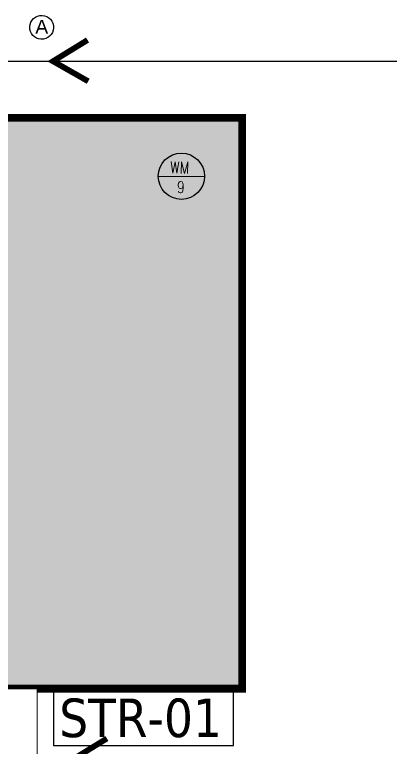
# Model space of a CAD drawing. Header units: millimetres. Extents: x 1706 to 534926, y -578380 to 27192.
# Drawn here: x 296742 to 301611, y -565718 to -556218 of the extents above; entities that cross this region are included whole.
import ezdxf

# ---------------------------------------------------------------- set-up
doc = ezdxf.new("R2010")
doc.units = ezdxf.units.MM
doc.linetypes.add('HIDDEN', pattern=[0.375, 0.25, -0.125])
doc.layers.get('0').update_dxf_attribs({"color": 251})
for name, color, linetype in [('FF-FAS-EQUIPMENTS', 5, 'Continuous'), ('FIRE DISTANCE', 1, 'HIDDEN'), ('FIRE TEXT', 7, 'Continuous'), ('I-ANNO-HTCH', 251, 'Continuous'), ('PHE-MULTI SENSOR DETECTOR (ABOVE', 3, 'Continuous'), ('TRAVEL DISTANCE', 1, 'Continuous')]:
    doc.layers.add(name, color=color, linetype=linetype)
doc.layers.add('McD-Fire', color=1, linetype='Continuous', lineweight=13)
doc.layers.add('McD-Travel-Distance', color=192, linetype='Continuous', lineweight=13)
doc.styles.add('Arial', font='arial.ttf', dxfattribs={"height": 300})
doc.styles.add('ROMAN', font='romans.shx', dxfattribs={"width": 0.8})
doc.styles.add('SWBI', font='tahoma.ttf')
doc.styles.add('Swis721 Cn BT', font='swissc.ttf', dxfattribs={"height": 395.68567})

# ---------------------------------------------------------------- blocks, each defined once
blk = doc.blocks.new('Above false ceiling')
at = {"extrusion": (0.007291, -0.048425, 0.9988)}
blk.add_circle((0, 1, 0), 193, dxfattribs=at)
at = {"style": 'Arial'}
blk.add_text('A', height=222, rotation=0.0001, dxfattribs=at).set_placement((-101, -100, 0))
blk = doc.blocks.new('water mist-9ltr')
at = {"color": 72, "ltscale": 2}
blk.add_lwpolyline([(-300, 0), (300, 0)], dxfattribs=at)
blk.add_circle((0, 0), 300, dxfattribs=at)
at = {"color": 160, "ltscale": 2, "style": 'ROMAN', "width": 0.8}
for s, p in [('WM', (-145.8, 38.3)), ('9', (-56, -216.6))]:
    blk.add_text(s, height=150, dxfattribs=at).set_placement(p)
blk = doc.blocks.new('A$C2d0f243c')
at = {"layer": 'TRAVEL DISTANCE', "color": 7, "ltscale": 30, "const_width": 75}
blk.add_lwpolyline([(-446.8, 277.3), (0, 0), (-457.5, -257.9)], dxfattribs=at)

msp = doc.modelspace()

# ---------------------------------------------------------------- hatches: boundary and pattern name
at = {"layer": 'I-ANNO-HTCH', "true_color": 0x4554a5, "transparency": 33554523}
h = msp.add_hatch(color=175, dxfattribs=at)
h.dxf.hatch_style = 1
h.paths.add_polyline_path([(299691.324, -564957.017), (292291.324, -564957.017), (292291.324, -559907.017), (291095.297, -559907.017), (291091.324, -557557.017), (299691.324, -557557.017)])

# ---------------------------------------------------------------- linework, layer by layer
at = {"layer": 'FIRE DISTANCE', "linetype": 'Continuous', "ltscale": 100}
msp.add_lwpolyline([(292291.324, -559907.015, 100, 100, 0), (292292.855, -564957.017, 100, 100, 0), (299691.324, -564957.017, 100, 100, 0), (299691.324, -557557.017, 100, 100, 0), (292292.855, -557557.017, 0, 0, 0)], format="xyseb", dxfattribs=at)
at = {"layer": 'FIRE TEXT', "color": 7, "ltscale": 30}
msp.add_lwpolyline([(297246.086, -564974.745), (297246.086, -565695.228), (299576.711, -565695.228), (299576.711, -564974.745)], close=True, dxfattribs=at)
at = {"layer": 'McD-Travel-Distance', "const_width": 15}
msp.add_lwpolyline([(307048.962, -564241.046), (303168.206, -556821.903), (291309.357, -556821.903, 0.40931044), (290809.428, -557313.519), (290799.762, -557889.839, 0.41913375), (291299.692, -558398.223), (292057.843, -558398.223)], format="xyb", dxfattribs=at)

# ---------------------------------------------------------------- block references
at = {"layer": 'FF-FAS-EQUIPMENTS', "color": 3, "extrusion": (0.001975, -1.76967e-05, 0.999998), "rotation": 359.4074374937971}
msp.add_blockref('water mist-9ltr', (298901.954, -558313.429, 600.267), dxfattribs=at)
at = {"layer": 'McD-Travel-Distance', "ltscale": 100, "xscale": -1, "rotation": 359.762637984897}
for p in [(297238.782, -556821.903), (297489.777, -565878.391)]:
    msp.add_blockref('A$C2d0f243c', p, dxfattribs=at)
at = {"layer": 'PHE-MULTI SENSOR DETECTOR (ABOVE', "xscale": 0.8, "yscale": 0.8, "zscale": 0.8}
msp.add_blockref('Above false ceiling', (297091.324, -556382.991), dxfattribs=at)

# ---------------------------------------------------------------- texts
at = {"layer": 'FIRE TEXT', "color": 7, "style": 'SWBI'}
msp.add_text('STR-01', height=500, dxfattribs=at).set_placement((297320.23, -565584.818))

# ---------------------------------------------------------------- next in the draw order: texts
at = {"layer": 'McD-Fire', "color": 7, "insert": (293257.743, -565149.531), "char_height": 400, "width": 3576.376, "attachment_point": 1, "line_spacing_factor": 1.5, "style": 'Swis721 Cn BT', "bg_fill": 18, "box_fill_scale": 1.5, "bg_fill_color": 256, "bg_fill_transparency": 0}
msp.add_mtext('\\pxsm1,ql;Fire Alarm Shaft\\PSize:0.85X0.30m', dxfattribs=at)

# ---------------------------------------------------------------- next in the draw order: linework, layer by layer
at = {"layer": 'McD-Fire'}
msp.add_lwpolyline([(299691.324, -564957.017), (292291.324, -564957.017), (292291.324, -559907.017), (291095.297, -559907.017), (291091.324, -557557.017), (299691.324, -557557.017)], close=True, dxfattribs=at)

doc.saveas('drawing.dxf')
